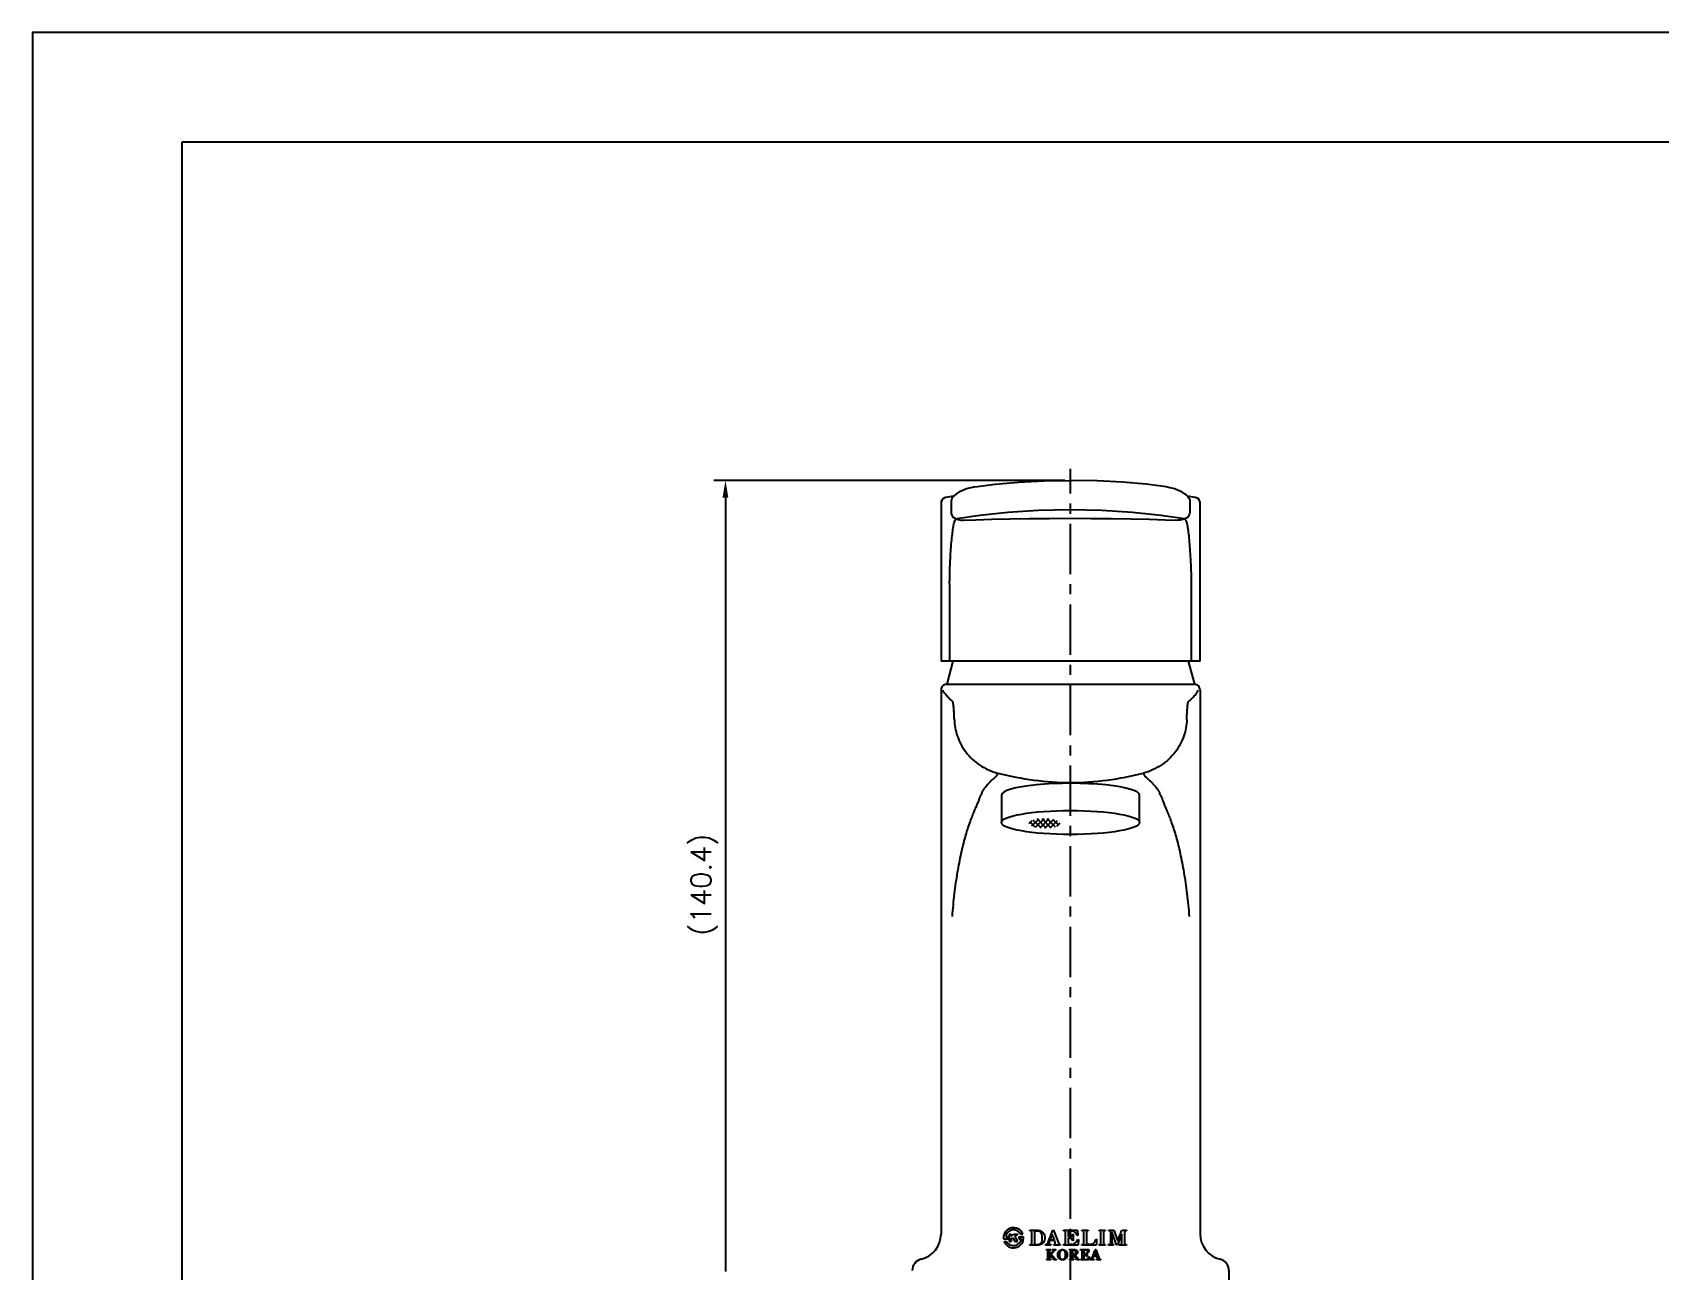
# Model space of a CAD drawing. Extents: x 2621 to 3215, y 11804 to 12224.
# Drawn here: x 2620.7 to 2903.3, y 12008.6 to 12223.6 of the extents above; entities that cross this region are included whole.
import ezdxf

# ---------------------------------------------------------------- set-up
doc = ezdxf.new("R2010")
doc.units = 0
doc.header["$LTSCALE"] = 7
doc.header["$MEASUREMENT"] = 0
doc.linetypes.add('CENTER', pattern=[2, 1.25, -0.25, 0.25, -0.25])
doc.linetypes.add('HIDDEN', pattern=[0.375, 0.25, -0.125])
doc.layers.get('0').update_dxf_attribs({"color": 2, "linetype": 'CONTINUOUS'})
for name, color, linetype in [('CL', 1, 'CENTER'), ('D', 2, 'CONTINUOUS'), ('DEFAULT_2', 8, 'HIDDEN'), ('DIM', 2, 'CONTINUOUS'), ('DWG', 7, 'CONTINUOUS'), ('TXT', 4, 'CONTINUOUS')]:
    doc.layers.add(name, color=color, linetype=linetype)
doc.styles.add('GHS', font='ROMANS.shx', dxfattribs={"bigfont": 'GHS.shx'})

msp = doc.modelspace()

# ---------------------------------------------------------------- hatches: boundary and pattern name
at = {"layer": 'DIM'}
h = msp.add_hatch(dxfattribs=at)
h.set_pattern_fill('ANSI37', color=256, scale=5, style=0)
h.set_pattern_definition([(45, (-1306.3004, 10653.6268), (-0.44194174, 0.44194174), []), (135, (-1306.3004, 10653.6268), (-0.44194174, -0.44194174), [])])
edge = h.paths.add_edge_path()
edge.add_ellipse((2796.54, 12086.24), major_axis=(-2.69, 0), ratio=0.313341, start_angle=0, end_angle=360)

# ---------------------------------------------------------------- linework, layer by layer
at = {"color": 7, "linetype": 'Continuous'}
for p, q in [((2778.68, 12142.4), (2778.56, 12142.15)), ((2778.88, 12142.63), (2778.68, 12142.4)), ((2779.15, 12142.79), (2778.88, 12142.63)), ((2779.36, 12142.85), (2779.15, 12142.79)), ((2779.36, 12142.85), (2779.36, 12142.85)), ((2817.63, 12144.66), (2817.63, 12144.66)), ((2821.35, 12143.03), (2821.09, 12143.28)), ((2822.69, 12142.85), (2822.69, 12142.85)), ((2823.37, 12142.4), (2823.16, 12142.63)), ((2823.48, 12142.15), (2823.37, 12142.4)), ((2778.52, 12141.86), (2778.52, 12114.38)), ((2823.52, 12114.38), (2823.52, 12141.86)), ((2823.52, 12114.38), (2778.52, 12114.38)), ((2778.52, 12109.38), (2778.52, 12014.88)), ((2779.52, 12110.38), (2822.52, 12110.38)), ((2823.52, 12109.38), (2823.52, 12014.88)), ((2828.52, 12008.55), (2828.52, 12005.38))]:
    msp.add_line(p, q, dxfattribs=at)
for p, q in [((2790.34, 12014.86), (2790.71, 12014.86)), ((2790.34, 12014.86), (2790.34, 12013.61)), ((2790.71, 12014.49), (2791.25, 12014.86)), ((2790.71, 12014.86), (2790.71, 12014.49)), ((2791.25, 12014.86), (2791.9, 12014.86)), ((2791.32, 12014.45), (2791.9, 12014.86)), ((2792.35, 12014.86), (2792.76, 12014.86)), ((2789.38, 12014.05), (2790.18, 12014.05)), ((2789.49, 12013.61), (2789.9, 12013.61)), ((2789.76, 12014.42), (2790.18, 12014.42)), ((2790.18, 12014.42), (2790.18, 12014.05)), ((2790.34, 12013.61), (2790.71, 12013.61)), ((2790.71, 12014.03), (2791.01, 12014.23)), ((2790.71, 12014.03), (2790.71, 12013.61)), ((2791.01, 12014.23), (2791.37, 12013.61)), ((2791.32, 12014.45), (2791.8, 12013.61)), ((2791.37, 12013.61), (2791.8, 12013.61)), ((2792.06, 12014.42), (2792.86, 12014.42)), ((2792.06, 12014.42), (2792.06, 12014.05)), ((2792.06, 12014.05), (2792.48, 12014.05))]:
    msp.add_line(p, q)
at = {"color": 2}
for p, q in [((2793.95, 12015.55), (2795.21, 12015.55)), ((2793.95, 12015.43), (2793.95, 12015.55)), ((2794.13, 12015.42), (2793.95, 12015.43)), ((2794.23, 12015.4), (2794.13, 12015.42)), ((2794.29, 12015.32), (2794.23, 12015.4)), ((2794.3, 12015.22), (2794.29, 12015.32)), ((2794.3, 12013.26), (2794.3, 12015.22)), ((2794.78, 12015.31), (2794.77, 12015.24)), ((2794.77, 12015.24), (2794.77, 12013.25)), ((2794.84, 12015.37), (2794.78, 12015.31)), ((2794.93, 12015.4), (2794.84, 12015.37)), ((2794.99, 12015.4), (2794.93, 12015.4)), ((2795.06, 12015.4), (2794.99, 12015.4)), ((2795.11, 12015.4), (2795.06, 12015.4)), ((2795.29, 12015.4), (2795.11, 12015.4)), ((2795.21, 12015.55), (2795.36, 12015.54)), ((2795.48, 12015.38), (2795.29, 12015.4)), ((2795.36, 12015.54), (2795.52, 12015.52)), ((2795.63, 12015.34), (2795.48, 12015.38)), ((2795.52, 12015.52), (2795.67, 12015.48)), ((2795.74, 12015.28), (2795.63, 12015.34)), ((2795.67, 12015.48), (2795.81, 12015.42)), ((2795.84, 12015.2), (2795.74, 12015.28)), ((2795.81, 12015.42), (2795.95, 12015.36)), ((2795.93, 12015.11), (2795.84, 12015.2)), ((2796.05, 12014.85), (2795.93, 12015.11)), ((2795.95, 12015.36), (2796.07, 12015.28)), ((2796.1, 12014.52), (2796.05, 12014.85)), ((2796.07, 12015.28), (2796.21, 12015.16)), ((2796.21, 12015.16), (2796.33, 12015.02)), ((2796.33, 12015.02), (2796.43, 12014.85)), ((2796.43, 12014.85), (2796.5, 12014.67)), ((2797.83, 12014.87), (2797.45, 12013.87)), ((2797.53, 12014.48), (2797.68, 12014.86)), ((2797.68, 12014.86), (2797.82, 12015.22)), ((2797.82, 12015.22), (2797.95, 12015.55)), ((2798.22, 12013.87), (2797.83, 12014.87)), ((2797.95, 12015.55), (2798.05, 12015.55)), ((2798.05, 12015.55), (2798.91, 12013.34)), ((2799.79, 12015.55), (2802.14, 12015.55)), ((2799.79, 12015.42), (2799.79, 12015.55)), ((2799.98, 12015.42), (2799.79, 12015.42)), ((2800.06, 12015.39), (2799.98, 12015.42)), ((2800.11, 12015.33), (2800.06, 12015.39)), ((2800.13, 12015.25), (2800.11, 12015.33)), ((2800.14, 12013.3), (2800.13, 12015.25)), ((2800.62, 12015.34), (2800.6, 12015.26)), ((2800.6, 12015.26), (2800.6, 12014.48)), ((2800.68, 12015.38), (2800.62, 12015.34)), ((2800.77, 12015.4), (2800.68, 12015.38)), ((2801.19, 12015.4), (2800.77, 12015.4)), ((2801.63, 12015.31), (2801.19, 12015.4)), ((2801.3, 12014.58), (2801.4, 12014.85)), ((2801.4, 12014.85), (2801.5, 12014.85)), ((2801.5, 12014.85), (2801.5, 12013.69)), ((2801.97, 12015.04), (2801.63, 12015.31)), ((2802.17, 12014.62), (2801.97, 12015.04)), ((2802.14, 12015.55), (2802.19, 12015.54)), ((2802.19, 12015.54), (2802.22, 12015.52)), ((2802.22, 12015.52), (2802.23, 12015.48)), ((2802.23, 12015.48), (2802.27, 12014.62)), ((2802.99, 12015.55), (2804.09, 12015.55)), ((2802.99, 12015.42), (2802.99, 12015.55)), ((2803.12, 12015.42), (2802.99, 12015.42)), ((2803.21, 12015.39), (2803.12, 12015.42)), ((2803.28, 12015.32), (2803.21, 12015.39)), ((2803.31, 12015.19), (2803.28, 12015.32)), ((2803.31, 12013.29), (2803.31, 12015.19)), ((2803.78, 12015.21), (2803.77, 12013.34)), ((2803.79, 12015.3), (2803.78, 12015.21)), ((2803.85, 12015.38), (2803.79, 12015.3)), ((2803.96, 12015.42), (2803.85, 12015.38)), ((2804.09, 12015.42), (2803.96, 12015.42)), ((2804.09, 12015.55), (2804.09, 12015.42)), ((2805.97, 12015.42), (2805.97, 12015.55)), ((2805.97, 12015.55), (2807.01, 12015.55)), ((2806.11, 12015.42), (2805.97, 12015.42)), ((2806.2, 12015.39), (2806.11, 12015.42)), ((2806.25, 12015.33), (2806.2, 12015.39)), ((2806.26, 12015.26), (2806.25, 12015.33)), ((2806.26, 12013.29), (2806.26, 12015.26)), ((2806.76, 12015.35), (2806.74, 12015.28)), ((2806.74, 12015.28), (2806.74, 12013.25)), ((2806.81, 12015.4), (2806.76, 12015.35)), ((2806.88, 12015.42), (2806.81, 12015.4)), ((2807.01, 12015.42), (2806.88, 12015.42)), ((2807.01, 12015.55), (2807.01, 12015.42)), ((2807.64, 12015.55), (2808.43, 12015.55)), ((2807.64, 12015.42), (2807.64, 12015.55)), ((2807.74, 12015.42), (2807.64, 12015.42)), ((2807.85, 12015.4), (2807.74, 12015.42)), ((2807.95, 12015.33), (2807.85, 12015.4)), ((2807.99, 12015.19), (2807.95, 12015.33)), ((2807.99, 12013.41), (2807.99, 12015.19)), ((2809, 12012.99), (2808.18, 12015.28)), ((2808.18, 12015.28), (2808.18, 12013.7)), ((2808.43, 12015.55), (2808.51, 12015.53)), ((2808.51, 12015.53), (2808.57, 12015.49)), ((2808.57, 12015.49), (2808.62, 12015.42)), ((2808.62, 12015.42), (2809.2, 12013.77)), ((2809.92, 12014.88), (2809.2, 12012.99)), ((2809.48, 12014.32), (2809.69, 12014.87)), ((2809.69, 12014.87), (2809.88, 12015.42)), ((2809.88, 12015.42), (2809.91, 12015.48)), ((2809.91, 12015.48), (2809.97, 12015.52)), ((2809.91, 12013.32), (2809.92, 12014.88)), ((2809.97, 12015.52), (2810.04, 12015.55)), ((2810.04, 12015.55), (2810.75, 12015.55)), ((2810.42, 12015.3), (2810.39, 12015.19)), ((2810.39, 12015.19), (2810.39, 12013.32)), ((2810.5, 12015.38), (2810.42, 12015.3)), ((2810.61, 12015.42), (2810.5, 12015.38)), ((2810.75, 12015.42), (2810.61, 12015.42)), ((2810.75, 12015.55), (2810.75, 12015.42)), ((2793.95, 12013.08), (2794.11, 12013.08)), ((2793.95, 12012.95), (2793.95, 12013.08)), ((2795.13, 12012.95), (2793.95, 12012.95)), ((2794.11, 12013.08), (2794.2, 12013.11)), ((2794.2, 12013.11), (2794.27, 12013.18)), ((2794.27, 12013.18), (2794.3, 12013.26)), ((2794.77, 12013.25), (2794.78, 12013.16)), ((2794.78, 12013.16), (2794.81, 12013.12)), ((2794.81, 12013.12), (2794.87, 12013.08)), ((2794.87, 12013.08), (2794.96, 12013.08)), ((2794.96, 12013.08), (2795.07, 12013.08)), ((2795.07, 12013.08), (2795.21, 12013.08)), ((2795.33, 12012.95), (2795.13, 12012.95)), ((2795.21, 12013.08), (2795.38, 12013.09)), ((2795.52, 12012.97), (2795.33, 12012.95)), ((2795.38, 12013.09), (2795.55, 12013.11)), ((2795.71, 12013), (2795.52, 12012.97)), ((2795.55, 12013.11), (2795.69, 12013.16)), ((2795.69, 12013.16), (2795.8, 12013.22)), ((2795.86, 12013.06), (2795.71, 12013)), ((2795.8, 12013.22), (2795.89, 12013.31)), ((2795.99, 12013.13), (2795.86, 12013.06)), ((2795.89, 12013.31), (2795.97, 12013.4)), ((2795.97, 12013.4), (2796.07, 12013.65)), ((2796.12, 12013.22), (2795.99, 12013.13)), ((2796.07, 12013.65), (2796.11, 12013.96)), ((2796.11, 12014.24), (2796.1, 12014.52)), ((2796.11, 12013.96), (2796.11, 12014.24)), ((2796.25, 12013.34), (2796.12, 12013.22)), ((2796.36, 12013.48), (2796.25, 12013.34)), ((2796.45, 12013.64), (2796.36, 12013.48)), ((2796.52, 12013.82), (2796.45, 12013.64)), ((2796.5, 12014.67), (2796.55, 12014.46)), ((2796.55, 12014.02), (2796.52, 12013.82)), ((2796.55, 12014.46), (2796.56, 12014.23)), ((2796.56, 12014.23), (2796.55, 12014.02)), ((2796.64, 12013.08), (2796.72, 12013.09)), ((2796.64, 12012.95), (2796.64, 12013.08)), ((2797.58, 12012.95), (2796.64, 12012.95)), ((2796.72, 12013.09), (2796.81, 12013.11)), ((2796.81, 12013.11), (2796.88, 12013.14)), ((2796.86, 12012.09), (2796.86, 12012.18)), ((2796.86, 12012.18), (2797.6, 12012.18)), ((2796.88, 12012.08), (2796.86, 12012.09)), ((2796.88, 12013.14), (2796.98, 12013.21)), ((2796.91, 12012.08), (2796.88, 12012.08)), ((2796.94, 12012.07), (2796.91, 12012.08)), ((2796.97, 12012.06), (2796.94, 12012.07)), ((2797, 12012.05), (2796.97, 12012.06)), ((2796.98, 12013.21), (2797.05, 12013.28)), ((2797.02, 12012.04), (2797, 12012.05)), ((2797.05, 12012.03), (2797.02, 12012.04)), ((2797.05, 12013.28), (2797.11, 12013.39)), ((2797.06, 12012.01), (2797.05, 12012.03)), ((2797.08, 12011.99), (2797.06, 12012.01)), ((2797.11, 12013.39), (2797.24, 12013.73)), ((2797.24, 12013.73), (2797.38, 12014.09)), ((2797.41, 12013.74), (2797.27, 12013.36)), ((2797.27, 12013.36), (2797.28, 12013.2)), ((2797.28, 12013.2), (2797.4, 12013.11)), ((2797.38, 12014.09), (2797.53, 12014.48)), ((2797.39, 12012.03), (2797.38, 12012.01)), ((2797.41, 12012.04), (2797.39, 12012.03)), ((2797.4, 12013.11), (2797.58, 12013.08)), ((2798.26, 12013.74), (2797.41, 12013.74)), ((2797.44, 12012.06), (2797.41, 12012.04)), ((2797.46, 12012.06), (2797.44, 12012.06)), ((2797.45, 12013.87), (2798.22, 12013.87)), ((2797.48, 12012.07), (2797.46, 12012.06)), ((2797.51, 12012.08), (2797.48, 12012.07)), ((2797.55, 12012.08), (2797.51, 12012.08)), ((2797.58, 12012.08), (2797.55, 12012.08)), ((2797.58, 12013.08), (2797.58, 12012.95)), ((2797.6, 12012.09), (2797.58, 12012.08)), ((2797.6, 12012.18), (2797.6, 12012.09)), ((2797.82, 12012.09), (2797.82, 12012.18)), ((2797.82, 12012.18), (2798.49, 12012.18)), ((2797.83, 12012.09), (2797.82, 12012.09)), ((2797.85, 12012.08), (2797.83, 12012.09)), ((2797.87, 12012.08), (2797.85, 12012.08)), ((2797.88, 12012.08), (2797.87, 12012.08)), ((2797.91, 12012.08), (2797.88, 12012.08)), ((2797.93, 12012.07), (2797.91, 12012.08)), ((2797.95, 12012.07), (2797.93, 12012.07)), ((2797.97, 12012.06), (2797.95, 12012.07)), ((2797.98, 12012.05), (2797.97, 12012.06)), ((2798, 12012.05), (2797.98, 12012.05)), ((2798, 12012.04), (2798, 12012.05)), ((2798.01, 12012.02), (2798, 12012.04)), ((2798, 12011.99), (2798.01, 12012.02)), ((2798.1, 12012.95), (2798.1, 12013.07)), ((2798.1, 12013.07), (2798.33, 12013.07)), ((2799.22, 12012.95), (2798.1, 12012.95)), ((2798.25, 12012.02), (2798.22, 12012)), ((2798.28, 12012.04), (2798.25, 12012.02)), ((2798.43, 12013.26), (2798.26, 12013.74)), ((2798.31, 12012.05), (2798.28, 12012.04)), ((2798.34, 12012.06), (2798.31, 12012.05)), ((2798.33, 12013.07), (2798.4, 12013.1)), ((2798.37, 12012.07), (2798.34, 12012.06)), ((2798.38, 12012.07), (2798.37, 12012.07)), ((2798.4, 12012.08), (2798.38, 12012.07)), ((2798.4, 12013.1), (2798.44, 12013.17)), ((2798.41, 12012.08), (2798.4, 12012.08)), ((2798.43, 12012.08), (2798.41, 12012.08)), ((2798.44, 12013.17), (2798.43, 12013.26)), ((2798.44, 12012.08), (2798.43, 12012.08)), ((2798.45, 12012.08), (2798.44, 12012.08)), ((2798.46, 12012.08), (2798.45, 12012.08)), ((2798.47, 12012.08), (2798.46, 12012.08)), ((2798.48, 12012.09), (2798.47, 12012.08)), ((2798.49, 12012.09), (2798.48, 12012.09)), ((2798.49, 12012.18), (2798.49, 12012.09)), ((2798.49, 12012.09), (2798.49, 12012.09)), ((2798.49, 12012.09), (2798.49, 12012.09)), ((2798.91, 12013.34), (2798.97, 12013.19)), ((2798.97, 12013.19), (2799.05, 12013.11)), ((2799.05, 12013.11), (2799.22, 12013.08)), ((2799.12, 12012.01), (2799.21, 12012.07)), ((2799.21, 12012.07), (2799.31, 12012.11)), ((2799.22, 12013.08), (2799.22, 12012.95)), ((2799.31, 12012.11), (2799.41, 12012.15)), ((2799.45, 12012.04), (2799.38, 12012)), ((2799.41, 12012.15), (2799.52, 12012.17)), ((2799.53, 12012.06), (2799.45, 12012.04)), ((2799.52, 12012.17), (2799.62, 12012.18)), ((2799.62, 12012.07), (2799.53, 12012.06)), ((2799.62, 12012.18), (2799.73, 12012.17)), ((2799.71, 12012.06), (2799.62, 12012.07)), ((2799.78, 12012.04), (2799.71, 12012.06)), ((2799.73, 12012.17), (2799.84, 12012.15)), ((2799.85, 12012.01), (2799.78, 12012.04)), ((2799.79, 12013.08), (2799.95, 12013.09)), ((2799.79, 12012.95), (2799.79, 12013.08)), ((2800.61, 12012.95), (2799.79, 12012.95)), ((2799.84, 12012.15), (2799.95, 12012.11)), ((2799.92, 12011.97), (2799.85, 12012.01)), ((2799.95, 12013.09), (2800.09, 12013.15)), ((2799.95, 12012.11), (2800.04, 12012.06)), ((2800.04, 12012.06), (2800.13, 12012)), ((2800.09, 12013.15), (2800.14, 12013.3)), ((2800.6, 12014.48), (2800.62, 12014.43)), ((2800.62, 12014.17), (2800.6, 12014.13)), ((2800.6, 12014.13), (2800.6, 12013.44)), ((2800.6, 12013.44), (2800.6, 12013.37)), ((2800.6, 12013.37), (2800.61, 12013.31)), ((2800.61, 12013.31), (2800.62, 12013.26)), ((2801.44, 12012.95), (2800.61, 12012.95)), ((2800.62, 12014.43), (2800.66, 12014.39)), ((2800.66, 12014.21), (2800.62, 12014.17)), ((2800.62, 12013.26), (2800.66, 12013.18)), ((2800.66, 12014.39), (2800.71, 12014.37)), ((2800.71, 12014.22), (2800.66, 12014.21)), ((2800.66, 12013.18), (2800.72, 12013.12)), ((2800.71, 12014.37), (2800.84, 12014.37)), ((2800.84, 12014.22), (2800.71, 12014.22)), ((2800.72, 12013.12), (2800.82, 12013.1)), ((2800.82, 12013.1), (2800.97, 12013.1)), ((2800.84, 12014.37), (2801.09, 12014.42)), ((2801.12, 12014.15), (2800.84, 12014.22)), ((2800.84, 12012.09), (2800.84, 12012.18)), ((2800.84, 12012.18), (2801.67, 12012.18)), ((2800.87, 12012.08), (2800.84, 12012.09)), ((2800.89, 12012.08), (2800.87, 12012.08)), ((2800.93, 12012.07), (2800.89, 12012.08)), ((2800.96, 12012.07), (2800.93, 12012.07)), ((2800.99, 12012.06), (2800.96, 12012.07)), ((2800.97, 12013.1), (2801.21, 12013.1)), ((2801.01, 12012.05), (2800.99, 12012.06)), ((2801.04, 12012.04), (2801.01, 12012.05)), ((2801.06, 12012.02), (2801.04, 12012.04)), ((2801.07, 12012), (2801.06, 12012.02)), ((2801.09, 12014.42), (2801.3, 12014.58)), ((2801.31, 12013.97), (2801.12, 12014.15)), ((2801.21, 12013.1), (2801.39, 12013.1)), ((2801.39, 12013.69), (2801.31, 12013.97)), ((2801.35, 12012.07), (2801.35, 12011.3)), ((2801.57, 12012.07), (2801.35, 12012.07)), ((2801.5, 12013.69), (2801.39, 12013.69)), ((2801.39, 12013.1), (2801.72, 12013.21)), ((2802.26, 12012.95), (2801.44, 12012.95)), ((2801.67, 12012.06), (2801.57, 12012.07)), ((2801.67, 12012.18), (2801.75, 12012.17)), ((2801.76, 12012.03), (2801.67, 12012.06)), ((2801.72, 12013.21), (2802.08, 12013.5)), ((2801.75, 12012.17), (2801.82, 12012.17)), ((2801.83, 12011.98), (2801.76, 12012.03)), ((2801.82, 12012.17), (2801.89, 12012.15)), ((2801.89, 12012.15), (2801.95, 12012.13)), ((2801.95, 12012.13), (2802.01, 12012.11)), ((2802.01, 12012.11), (2802.07, 12012.08)), ((2802.07, 12012.08), (2802.12, 12012.04)), ((2802.08, 12013.5), (2802.26, 12013.93)), ((2802.12, 12012.04), (2802.16, 12012)), ((2802.27, 12014.62), (2802.17, 12014.62)), ((2802.26, 12013.93), (2802.39, 12013.93)), ((2802.3, 12012.96), (2802.26, 12012.95)), ((2802.33, 12013), (2802.3, 12012.96)), ((2802.35, 12013.05), (2802.33, 12013)), ((2802.39, 12013.93), (2802.35, 12013.05)), ((2802.77, 12012.18), (2804.17, 12012.18)), ((2802.77, 12012.09), (2802.77, 12012.18)), ((2802.8, 12012.08), (2802.77, 12012.09)), ((2802.83, 12012.08), (2802.8, 12012.08)), ((2802.87, 12012.07), (2802.83, 12012.08)), ((2802.9, 12012.06), (2802.87, 12012.07)), ((2802.93, 12012.05), (2802.9, 12012.06)), ((2802.96, 12012.04), (2802.93, 12012.05)), ((2802.98, 12012.03), (2802.96, 12012.04)), ((2803, 12012.01), (2802.98, 12012.03)), ((2802.99, 12013.08), (2803.14, 12013.08)), ((2802.99, 12012.95), (2802.99, 12013.08)), ((2805.4, 12012.95), (2802.99, 12012.95)), ((2803.14, 12013.08), (2803.23, 12013.12)), ((2803.23, 12013.12), (2803.29, 12013.19)), ((2803.29, 12013.19), (2803.31, 12013.29)), ((2803.3, 12012.08), (2803.3, 12011.36)), ((2803.58, 12012.08), (2803.3, 12012.08)), ((2803.63, 12012.08), (2803.58, 12012.08)), ((2803.67, 12012.08), (2803.63, 12012.08)), ((2803.71, 12012.07), (2803.67, 12012.08)), ((2803.74, 12012.07), (2803.71, 12012.07)), ((2803.77, 12012.07), (2803.74, 12012.07)), ((2803.77, 12013.34), (2803.78, 12013.23)), ((2803.8, 12012.07), (2803.77, 12012.07)), ((2803.78, 12013.23), (2803.83, 12013.14)), ((2803.85, 12012.05), (2803.8, 12012.07)), ((2803.83, 12013.14), (2803.96, 12013.1)), ((2803.91, 12012.01), (2803.85, 12012.05)), ((2803.96, 12013.1), (2804.56, 12013.1)), ((2804.17, 12012.18), (2804.17, 12011.74)), ((2804.56, 12013.1), (2804.96, 12013.25)), ((2804.96, 12013.25), (2805.3, 12013.58)), ((2805.23, 12011.95), (2805.32, 12012.18)), ((2805.3, 12013.58), (2805.44, 12013.98)), ((2805.32, 12012.18), (2805.42, 12012.18)), ((2805.45, 12012.96), (2805.4, 12012.95)), ((2805.42, 12012.18), (2806.01, 12010.65)), ((2805.44, 12013.98), (2805.55, 12013.98)), ((2805.49, 12012.99), (2805.45, 12012.96)), ((2805.51, 12013.04), (2805.49, 12012.99)), ((2805.55, 12013.98), (2805.51, 12013.04)), ((2805.97, 12013.08), (2806.12, 12013.08)), ((2805.97, 12012.95), (2805.97, 12013.08)), ((2807.01, 12012.95), (2805.97, 12012.95)), ((2806.12, 12013.08), (2806.22, 12013.12)), ((2806.22, 12013.12), (2806.26, 12013.21)), ((2806.26, 12013.21), (2806.26, 12013.29)), ((2806.74, 12013.25), (2806.75, 12013.17)), ((2806.75, 12013.17), (2806.8, 12013.11)), ((2806.8, 12013.11), (2806.88, 12013.08)), ((2806.88, 12013.08), (2807.01, 12013.08)), ((2807.01, 12013.08), (2807.01, 12012.95)), ((2807.63, 12013.08), (2807.82, 12013.13)), ((2807.63, 12012.95), (2807.63, 12013.08)), ((2808.48, 12012.95), (2807.63, 12012.95)), ((2807.82, 12013.13), (2807.94, 12013.24)), ((2807.94, 12013.24), (2807.99, 12013.41)), ((2808.18, 12013.7), (2808.18, 12013.39)), ((2808.18, 12013.39), (2808.22, 12013.23)), ((2808.22, 12013.23), (2808.33, 12013.12)), ((2808.33, 12013.12), (2808.48, 12013.08)), ((2808.48, 12013.08), (2808.48, 12012.95)), ((2809.2, 12012.99), (2809, 12012.99)), ((2809.2, 12013.77), (2809.27, 12013.77)), ((2809.27, 12013.77), (2809.48, 12014.32)), ((2809.48, 12013.08), (2809.64, 12013.08)), ((2809.48, 12012.95), (2809.48, 12013.08)), ((2810.75, 12012.95), (2809.48, 12012.95)), ((2809.64, 12013.08), (2809.78, 12013.1)), ((2809.78, 12013.1), (2809.88, 12013.18)), ((2809.88, 12013.18), (2809.91, 12013.32)), ((2810.39, 12013.32), (2810.42, 12013.19)), ((2810.42, 12013.19), (2810.5, 12013.11)), ((2810.5, 12013.11), (2810.61, 12013.08)), ((2810.61, 12013.08), (2810.75, 12013.08)), ((2810.75, 12013.08), (2810.75, 12012.95)), ((2796.86, 12010.38), (2796.86, 12010.47)), ((2796.86, 12010.47), (2796.88, 12010.47)), ((2797.6, 12010.38), (2796.86, 12010.38)), ((2796.88, 12010.47), (2796.91, 12010.47)), ((2796.91, 12010.47), (2796.94, 12010.47)), ((2796.94, 12010.47), (2796.98, 12010.48)), ((2796.98, 12010.48), (2797, 12010.48)), ((2797, 12010.48), (2797.02, 12010.49)), ((2797.02, 12010.49), (2797.04, 12010.5)), ((2797.04, 12010.5), (2797.06, 12010.52)), ((2797.06, 12010.52), (2797.08, 12010.54)), ((2797.09, 12011.97), (2797.08, 12011.99)), ((2797.08, 12010.56), (2797.09, 12010.59)), ((2797.08, 12010.54), (2797.08, 12010.56)), ((2797.09, 12011.94), (2797.09, 12011.97)), ((2797.09, 12011.92), (2797.09, 12011.94)), ((2797.09, 12010.62), (2797.09, 12011.92)), ((2797.09, 12010.59), (2797.09, 12010.62)), ((2797.37, 12011.98), (2797.36, 12011.96)), ((2797.36, 12011.96), (2797.36, 12011.93)), ((2797.36, 12011.93), (2797.36, 12011.31)), ((2797.36, 12011.31), (2797.39, 12011.31)), ((2797.4, 12011.26), (2797.36, 12011.26)), ((2797.36, 12011.26), (2797.36, 12010.63)), ((2797.36, 12010.63), (2797.36, 12010.6)), ((2797.36, 12010.6), (2797.37, 12010.58)), ((2797.38, 12012.01), (2797.37, 12011.98)), ((2797.37, 12010.58), (2797.38, 12010.56)), ((2797.38, 12010.56), (2797.39, 12010.53)), ((2797.39, 12011.31), (2797.46, 12011.37)), ((2797.39, 12010.53), (2797.41, 12010.52)), ((2797.52, 12011.12), (2797.4, 12011.26)), ((2797.41, 12010.52), (2797.44, 12010.5)), ((2797.44, 12010.5), (2797.45, 12010.5)), ((2797.45, 12010.5), (2797.48, 12010.49)), ((2797.46, 12011.37), (2797.54, 12011.44)), ((2797.48, 12010.49), (2797.51, 12010.48)), ((2797.51, 12010.48), (2797.55, 12010.47)), ((2797.65, 12010.97), (2797.52, 12011.12)), ((2797.54, 12011.44), (2797.61, 12011.51)), ((2797.55, 12010.47), (2797.58, 12010.47)), ((2797.58, 12010.47), (2797.6, 12010.47)), ((2797.6, 12010.47), (2797.6, 12010.38)), ((2797.61, 12011.51), (2797.68, 12011.58)), ((2797.74, 12011.48), (2797.64, 12011.39)), ((2797.64, 12011.39), (2797.76, 12011.25)), ((2797.77, 12010.83), (2797.65, 12010.97)), ((2797.68, 12011.58), (2797.75, 12011.65)), ((2797.83, 12011.57), (2797.74, 12011.48)), ((2797.75, 12011.65), (2797.81, 12011.72)), ((2797.76, 12011.25), (2797.87, 12011.12)), ((2797.88, 12010.68), (2797.77, 12010.83)), ((2797.81, 12011.72), (2797.87, 12011.79)), ((2797.92, 12011.67), (2797.83, 12011.57)), ((2797.87, 12011.79), (2797.92, 12011.85)), ((2797.87, 12011.12), (2797.96, 12011.01)), ((2797.99, 12010.53), (2797.88, 12010.68)), ((2797.92, 12011.85), (2797.96, 12011.9)), ((2798.02, 12011.78), (2797.92, 12011.67)), ((2797.96, 12011.9), (2797.99, 12011.95)), ((2797.96, 12011.01), (2798.05, 12010.9)), ((2797.99, 12011.95), (2798, 12011.99)), ((2798.09, 12010.38), (2797.99, 12010.53)), ((2798.11, 12011.88), (2798.02, 12011.78)), ((2798.05, 12010.9), (2798.14, 12010.79)), ((2798.6, 12010.38), (2798.09, 12010.38)), ((2798.2, 12011.98), (2798.11, 12011.88)), ((2798.14, 12010.79), (2798.23, 12010.67)), ((2798.22, 12012), (2798.2, 12011.98)), ((2798.23, 12010.67), (2798.27, 12010.63)), ((2798.27, 12010.63), (2798.3, 12010.59)), ((2798.3, 12010.59), (2798.34, 12010.56)), ((2798.34, 12010.56), (2798.37, 12010.54)), ((2798.37, 12010.54), (2798.41, 12010.52)), ((2798.41, 12010.52), (2798.43, 12010.5)), ((2798.43, 12010.5), (2798.46, 12010.49)), ((2798.46, 12010.49), (2798.48, 12010.48)), ((2798.48, 12010.48), (2798.52, 12010.48)), ((2798.52, 12010.48), (2798.55, 12010.47)), ((2798.55, 12010.47), (2798.57, 12010.47)), ((2798.57, 12010.47), (2798.6, 12010.47)), ((2798.6, 12010.47), (2798.6, 12010.38)), ((2798.8, 12011.41), (2798.83, 12011.53)), ((2798.8, 12011.27), (2798.8, 12011.41)), ((2798.8, 12011.15), (2798.8, 12011.27)), ((2798.83, 12011.03), (2798.8, 12011.15)), ((2798.83, 12011.53), (2798.86, 12011.65)), ((2798.86, 12010.92), (2798.83, 12011.03)), ((2798.86, 12011.65), (2798.91, 12011.75)), ((2798.91, 12010.81), (2798.86, 12010.92)), ((2798.91, 12011.75), (2798.97, 12011.85)), ((2798.96, 12010.72), (2798.91, 12010.81)), ((2799.03, 12010.63), (2798.96, 12010.72)), ((2798.97, 12011.85), (2799.04, 12011.93)), ((2799.11, 12010.56), (2799.03, 12010.63)), ((2799.04, 12011.93), (2799.12, 12012.01)), ((2799.1, 12011.48), (2799.09, 12011.38)), ((2799.09, 12011.38), (2799.09, 12011.27)), ((2799.09, 12011.27), (2799.09, 12011.16)), ((2799.09, 12011.16), (2799.1, 12011.06)), ((2799.12, 12011.58), (2799.1, 12011.48)), ((2799.1, 12011.06), (2799.12, 12010.96)), ((2799.2, 12010.49), (2799.11, 12010.56)), ((2799.14, 12011.67), (2799.12, 12011.58)), ((2799.12, 12010.96), (2799.15, 12010.87)), ((2799.17, 12011.75), (2799.14, 12011.67)), ((2799.15, 12010.87), (2799.18, 12010.79)), ((2799.21, 12011.82), (2799.17, 12011.75)), ((2799.18, 12010.79), (2799.22, 12010.71)), ((2799.29, 12010.44), (2799.2, 12010.49)), ((2799.26, 12011.89), (2799.21, 12011.82)), ((2799.22, 12010.71), (2799.27, 12010.65)), ((2799.31, 12011.95), (2799.26, 12011.89)), ((2799.27, 12010.65), (2799.32, 12010.59)), ((2799.4, 12010.41), (2799.29, 12010.44)), ((2799.38, 12012), (2799.31, 12011.95)), ((2799.32, 12010.59), (2799.39, 12010.54)), ((2799.39, 12010.54), (2799.46, 12010.51)), ((2799.51, 12010.38), (2799.4, 12010.41)), ((2799.46, 12010.51), (2799.54, 12010.49)), ((2799.62, 12010.38), (2799.51, 12010.38)), ((2799.54, 12010.49), (2799.62, 12010.48)), ((2799.62, 12010.48), (2799.71, 12010.49)), ((2799.73, 12010.38), (2799.62, 12010.38)), ((2799.71, 12010.49), (2799.78, 12010.51)), ((2799.84, 12010.4), (2799.73, 12010.38)), ((2799.78, 12010.51), (2799.86, 12010.55)), ((2799.94, 12010.44), (2799.84, 12010.4)), ((2799.86, 12010.55), (2799.92, 12010.59)), ((2799.97, 12011.91), (2799.92, 12011.97)), ((2799.92, 12010.59), (2799.98, 12010.65)), ((2800.04, 12010.49), (2799.94, 12010.44)), ((2800.02, 12011.85), (2799.97, 12011.91)), ((2799.98, 12010.65), (2800.03, 12010.71)), ((2800.06, 12011.78), (2800.02, 12011.85)), ((2800.03, 12010.71), (2800.07, 12010.79)), ((2800.12, 12010.55), (2800.04, 12010.49)), ((2800.09, 12011.69), (2800.06, 12011.78)), ((2800.07, 12010.79), (2800.1, 12010.87)), ((2800.12, 12011.6), (2800.09, 12011.69)), ((2800.1, 12010.87), (2800.13, 12010.96)), ((2800.14, 12011.5), (2800.12, 12011.6)), ((2800.2, 12010.62), (2800.12, 12010.55)), ((2800.13, 12012), (2800.21, 12011.93)), ((2800.13, 12010.96), (2800.14, 12011.06)), ((2800.15, 12011.39), (2800.14, 12011.5)), ((2800.14, 12011.06), (2800.15, 12011.16)), ((2800.16, 12011.27), (2800.15, 12011.39)), ((2800.15, 12011.16), (2800.16, 12011.27)), ((2800.27, 12010.7), (2800.2, 12010.62)), ((2800.21, 12011.93), (2800.28, 12011.85)), ((2800.33, 12010.8), (2800.27, 12010.7)), ((2800.28, 12011.85), (2800.34, 12011.75)), ((2800.38, 12010.9), (2800.33, 12010.8)), ((2800.34, 12011.75), (2800.38, 12011.65)), ((2800.38, 12011.65), (2800.42, 12011.53)), ((2800.42, 12011.02), (2800.38, 12010.9)), ((2800.42, 12011.53), (2800.44, 12011.41)), ((2800.44, 12011.14), (2800.42, 12011.02)), ((2800.44, 12011.41), (2800.45, 12011.27)), ((2800.45, 12011.27), (2800.44, 12011.14)), ((2800.84, 12010.38), (2800.84, 12010.47)), ((2800.84, 12010.47), (2800.86, 12010.47)), ((2801.6, 12010.38), (2800.84, 12010.38)), ((2800.86, 12010.47), (2800.89, 12010.47)), ((2800.89, 12010.47), (2800.93, 12010.48)), ((2800.93, 12010.48), (2800.96, 12010.48)), ((2800.96, 12010.48), (2800.99, 12010.49)), ((2800.99, 12010.49), (2801.01, 12010.49)), ((2801.01, 12010.49), (2801.03, 12010.5)), ((2801.03, 12010.5), (2801.05, 12010.52)), ((2801.05, 12010.52), (2801.06, 12010.54)), ((2801.06, 12010.54), (2801.07, 12010.56)), ((2801.08, 12011.98), (2801.07, 12012)), ((2801.07, 12010.56), (2801.08, 12010.59)), ((2801.08, 12011.95), (2801.08, 12011.98)), ((2801.08, 12011.92), (2801.08, 12011.95)), ((2801.08, 12010.62), (2801.08, 12011.92)), ((2801.08, 12010.59), (2801.08, 12010.62)), ((2801.35, 12011.3), (2801.52, 12011.3)), ((2801.54, 12011.19), (2801.35, 12011.19)), ((2801.35, 12011.19), (2801.35, 12010.62)), ((2801.35, 12010.62), (2801.35, 12010.59)), ((2801.35, 12010.59), (2801.36, 12010.57)), ((2801.36, 12010.57), (2801.37, 12010.54)), ((2801.37, 12010.54), (2801.38, 12010.52)), ((2801.38, 12010.52), (2801.4, 12010.51)), ((2801.4, 12010.51), (2801.42, 12010.49)), ((2801.42, 12010.49), (2801.44, 12010.49)), ((2801.44, 12010.49), (2801.47, 12010.48)), ((2801.47, 12010.48), (2801.5, 12010.48)), ((2801.5, 12010.48), (2801.54, 12010.47)), ((2801.52, 12011.3), (2801.63, 12011.31)), ((2801.63, 12011.06), (2801.54, 12011.19)), ((2801.54, 12010.47), (2801.57, 12010.47)), ((2801.57, 12010.47), (2801.6, 12010.47)), ((2801.6, 12010.47), (2801.6, 12010.38)), ((2801.63, 12011.31), (2801.72, 12011.35)), ((2801.73, 12010.94), (2801.63, 12011.06)), ((2801.72, 12011.35), (2801.81, 12011.41)), ((2801.82, 12010.81), (2801.73, 12010.94)), ((2801.86, 12011.28), (2801.8, 12011.26)), ((2801.8, 12011.26), (2801.88, 12011.15)), ((2801.81, 12011.41), (2801.87, 12011.5)), ((2801.91, 12010.68), (2801.82, 12010.81)), ((2801.88, 12011.91), (2801.83, 12011.98)), ((2801.92, 12011.31), (2801.86, 12011.28)), ((2801.87, 12011.5), (2801.91, 12011.6)), ((2801.92, 12011.82), (2801.88, 12011.91)), ((2801.88, 12011.15), (2801.96, 12011.05)), ((2801.91, 12011.6), (2801.93, 12011.72)), ((2802, 12010.54), (2801.91, 12010.68)), ((2801.93, 12011.72), (2801.92, 12011.82)), ((2801.98, 12011.33), (2801.92, 12011.31)), ((2801.96, 12011.05), (2802.02, 12010.97)), ((2802.03, 12011.36), (2801.98, 12011.33)), ((2802.11, 12010.38), (2802, 12010.54)), ((2802.02, 12010.97), (2802.08, 12010.88)), ((2802.07, 12011.39), (2802.03, 12011.36)), ((2802.11, 12011.43), (2802.07, 12011.39)), ((2802.08, 12010.88), (2802.16, 12010.78)), ((2802.15, 12011.47), (2802.11, 12011.43)), ((2802.59, 12010.38), (2802.11, 12010.38)), ((2802.18, 12011.51), (2802.15, 12011.47)), ((2802.16, 12012), (2802.19, 12011.95)), ((2802.16, 12010.78), (2802.24, 12010.67)), ((2802.21, 12011.56), (2802.18, 12011.51)), ((2802.19, 12011.95), (2802.22, 12011.89)), ((2802.23, 12011.62), (2802.21, 12011.56)), ((2802.22, 12011.89), (2802.23, 12011.82)), ((2802.23, 12011.82), (2802.24, 12011.75)), ((2802.24, 12011.68), (2802.23, 12011.62)), ((2802.24, 12011.75), (2802.24, 12011.68)), ((2802.24, 12010.67), (2802.27, 12010.63)), ((2802.27, 12010.63), (2802.31, 12010.59)), ((2802.31, 12010.59), (2802.34, 12010.56)), ((2802.34, 12010.56), (2802.37, 12010.54)), ((2802.37, 12010.54), (2802.4, 12010.52)), ((2802.4, 12010.52), (2802.43, 12010.5)), ((2802.43, 12010.5), (2802.45, 12010.49)), ((2802.45, 12010.49), (2802.48, 12010.48)), ((2802.48, 12010.48), (2802.51, 12010.48)), ((2802.51, 12010.48), (2802.54, 12010.47)), ((2802.54, 12010.47), (2802.57, 12010.47)), ((2802.57, 12010.47), (2802.59, 12010.47)), ((2802.59, 12010.47), (2802.59, 12010.38)), ((2802.77, 12010.47), (2802.8, 12010.47)), ((2802.77, 12010.38), (2802.77, 12010.47)), ((2804.27, 12010.38), (2802.77, 12010.38)), ((2802.8, 12010.47), (2802.84, 12010.47)), ((2802.84, 12010.47), (2802.87, 12010.48)), ((2802.87, 12010.48), (2802.91, 12010.48)), ((2802.91, 12010.48), (2802.94, 12010.49)), ((2802.94, 12010.49), (2802.96, 12010.49)), ((2802.96, 12010.49), (2802.98, 12010.51)), ((2802.98, 12010.51), (2803, 12010.53)), ((2803.02, 12011.99), (2803, 12012.01)), ((2803, 12010.53), (2803.01, 12010.54)), ((2803.01, 12010.54), (2803.02, 12010.57)), ((2803.02, 12011.97), (2803.02, 12011.99)), ((2803.03, 12011.94), (2803.02, 12011.97)), ((2803.02, 12010.57), (2803.03, 12010.59)), ((2803.03, 12011.92), (2803.03, 12011.94)), ((2803.03, 12010.62), (2803.03, 12011.92)), ((2803.03, 12010.59), (2803.03, 12010.62)), ((2803.3, 12011.36), (2803.5, 12011.36)), ((2803.3, 12011.26), (2803.3, 12010.72)), ((2803.5, 12011.26), (2803.3, 12011.26)), ((2803.3, 12010.72), (2803.3, 12010.67)), ((2803.3, 12010.67), (2803.3, 12010.62)), ((2803.3, 12010.62), (2803.31, 12010.59)), ((2803.31, 12010.59), (2803.32, 12010.56)), ((2803.32, 12010.56), (2803.34, 12010.54)), ((2803.34, 12010.54), (2803.36, 12010.52)), ((2803.36, 12010.52), (2803.38, 12010.5)), ((2803.38, 12010.5), (2803.41, 12010.49)), ((2803.41, 12010.49), (2803.45, 12010.49)), ((2803.45, 12010.49), (2803.49, 12010.48)), ((2803.49, 12010.48), (2803.54, 12010.48)), ((2803.5, 12011.36), (2803.56, 12011.36)), ((2803.55, 12011.26), (2803.5, 12011.26)), ((2803.54, 12010.48), (2803.61, 12010.48)), ((2803.6, 12011.25), (2803.55, 12011.26)), ((2803.56, 12011.36), (2803.61, 12011.37)), ((2803.64, 12011.24), (2803.6, 12011.25)), ((2803.61, 12011.37), (2803.65, 12011.38)), ((2803.61, 12010.48), (2803.64, 12010.48)), ((2803.67, 12011.23), (2803.64, 12011.24)), ((2803.64, 12010.48), (2803.68, 12010.48)), ((2803.65, 12011.38), (2803.67, 12011.39)), ((2803.67, 12011.39), (2803.7, 12011.42)), ((2803.7, 12011.21), (2803.67, 12011.23)), ((2803.68, 12010.48), (2803.72, 12010.48)), ((2803.7, 12011.42), (2803.72, 12011.44)), ((2803.72, 12011.18), (2803.7, 12011.21)), ((2803.72, 12011.44), (2803.74, 12011.47)), ((2803.74, 12011.15), (2803.72, 12011.18)), ((2803.72, 12010.48), (2803.76, 12010.48)), ((2803.74, 12011.47), (2803.76, 12011.5)), ((2803.76, 12011.12), (2803.74, 12011.15)), ((2803.76, 12011.5), (2803.77, 12011.54)), ((2803.77, 12011.08), (2803.76, 12011.12)), ((2803.76, 12010.48), (2803.8, 12010.48)), ((2803.77, 12011.54), (2803.78, 12011.58)), ((2803.78, 12011.04), (2803.77, 12011.08)), ((2803.78, 12011.58), (2803.79, 12011.62)), ((2803.79, 12010.99), (2803.78, 12011.04)), ((2803.79, 12011.62), (2803.8, 12011.66)), ((2803.8, 12010.95), (2803.79, 12010.99)), ((2803.8, 12011.66), (2803.89, 12011.66)), ((2803.89, 12010.95), (2803.8, 12010.95)), ((2803.8, 12010.48), (2803.83, 12010.49)), ((2803.83, 12010.49), (2803.87, 12010.49)), ((2803.87, 12010.49), (2803.9, 12010.5)), ((2803.89, 12011.66), (2803.89, 12010.95)), ((2803.9, 12010.5), (2803.93, 12010.5)), ((2803.96, 12011.95), (2803.91, 12012.01)), ((2803.93, 12010.5), (2803.96, 12010.51)), ((2804.01, 12011.88), (2803.96, 12011.95)), ((2803.96, 12010.51), (2803.99, 12010.53)), ((2803.99, 12010.53), (2804.01, 12010.54)), ((2804.05, 12011.81), (2804.01, 12011.88)), ((2804.01, 12010.54), (2804.05, 12010.59)), ((2804.07, 12011.74), (2804.05, 12011.81)), ((2804.05, 12010.59), (2804.09, 12010.65)), ((2804.17, 12011.74), (2804.07, 12011.74)), ((2804.09, 12010.65), (2804.13, 12010.72)), ((2804.13, 12010.72), (2804.17, 12010.8)), ((2804.17, 12010.8), (2804.19, 12010.86)), ((2804.19, 12010.86), (2804.21, 12010.91)), ((2804.21, 12010.91), (2804.3, 12010.91)), ((2804.3, 12010.91), (2804.27, 12010.38)), ((2804.44, 12010.47), (2804.46, 12010.47)), ((2804.44, 12010.38), (2804.44, 12010.47)), ((2805.11, 12010.38), (2804.44, 12010.38)), ((2804.46, 12010.47), (2804.49, 12010.47)), ((2804.49, 12010.47), (2804.52, 12010.48)), ((2804.52, 12010.48), (2804.55, 12010.49)), ((2804.55, 12010.49), (2804.58, 12010.5)), ((2804.58, 12010.5), (2804.6, 12010.51)), ((2804.6, 12010.51), (2804.63, 12010.53)), ((2804.63, 12010.53), (2804.66, 12010.56)), ((2804.66, 12010.56), (2804.68, 12010.58)), ((2804.68, 12010.58), (2804.7, 12010.61)), ((2804.7, 12010.61), (2804.71, 12010.64)), ((2804.71, 12010.64), (2804.73, 12010.68)), ((2804.73, 12010.68), (2804.82, 12010.92)), ((2804.82, 12010.92), (2804.92, 12011.17)), ((2804.86, 12010.63), (2804.85, 12010.61)), ((2804.85, 12010.61), (2804.85, 12010.59)), ((2804.85, 12010.59), (2804.85, 12010.58)), ((2804.85, 12010.58), (2804.86, 12010.54)), ((2804.87, 12010.68), (2804.86, 12010.66)), ((2804.86, 12010.66), (2804.86, 12010.63)), ((2804.86, 12010.54), (2804.89, 12010.52)), ((2804.88, 12010.72), (2804.87, 12010.68)), ((2804.89, 12010.76), (2804.88, 12010.72)), ((2804.91, 12010.8), (2804.89, 12010.76)), ((2804.89, 12010.52), (2804.93, 12010.5)), ((2804.92, 12010.84), (2804.91, 12010.8)), ((2804.92, 12011.17), (2805.03, 12011.44)), ((2804.94, 12010.88), (2804.92, 12010.84)), ((2804.93, 12010.5), (2804.98, 12010.48)), ((2804.95, 12010.94), (2804.94, 12010.88)), ((2804.98, 12010.99), (2804.95, 12010.94)), ((2805.6, 12010.99), (2804.98, 12010.99)), ((2804.98, 12010.48), (2805.04, 12010.47)), ((2805.28, 12011.79), (2805.02, 12011.1)), ((2805.02, 12011.1), (2805.55, 12011.1)), ((2805.03, 12011.44), (2805.13, 12011.7)), ((2805.04, 12010.47), (2805.11, 12010.47)), ((2805.11, 12010.47), (2805.11, 12010.38)), ((2805.13, 12011.7), (2805.23, 12011.95)), ((2805.55, 12011.1), (2805.28, 12011.79)), ((2805.53, 12010.47), (2805.59, 12010.47)), ((2805.53, 12010.38), (2805.53, 12010.47)), ((2806.27, 12010.38), (2805.53, 12010.38)), ((2805.59, 12010.47), (2805.64, 12010.48)), ((2805.75, 12010.59), (2805.6, 12010.99)), ((2805.64, 12010.48), (2805.69, 12010.49)), ((2805.69, 12010.49), (2805.73, 12010.5)), ((2805.73, 12010.5), (2805.75, 12010.52)), ((2805.75, 12010.58), (2805.75, 12010.59)), ((2805.75, 12010.57), (2805.75, 12010.58)), ((2805.75, 12010.56), (2805.75, 12010.57)), ((2805.75, 12010.55), (2805.75, 12010.56)), ((2805.76, 12010.55), (2805.75, 12010.55)), ((2805.75, 12010.52), (2805.76, 12010.54)), ((2805.76, 12010.54), (2805.76, 12010.55)), ((2806.01, 12010.65), (2806.02, 12010.62)), ((2806.02, 12010.62), (2806.03, 12010.59)), ((2806.03, 12010.59), (2806.05, 12010.57)), ((2806.05, 12010.57), (2806.07, 12010.55)), ((2806.07, 12010.55), (2806.09, 12010.53)), ((2806.09, 12010.53), (2806.12, 12010.51)), ((2806.12, 12010.51), (2806.14, 12010.5)), ((2806.14, 12010.5), (2806.16, 12010.49)), ((2806.16, 12010.49), (2806.19, 12010.48)), ((2806.19, 12010.48), (2806.22, 12010.47)), ((2806.22, 12010.47), (2806.25, 12010.47)), ((2806.25, 12010.47), (2806.27, 12010.47)), ((2806.27, 12010.47), (2806.27, 12010.38))]:
    msp.add_line(p, q, dxfattribs=at)
at = {"linetype": 'Continuous'}
msp.add_lwpolyline([(2620.73, 11803.59), (3214.73, 11803.59), (3214.73, 12223.59), (2620.73, 12223.59)], close=True, dxfattribs=at)
at = {"color": 7, "linetype": 'Continuous'}
for points in [[(2784.42, 12144.66), (2787.91, 12145.12), (2791.98, 12145.48), (2796.42, 12145.7), (2801.02, 12145.78)], [(2817.63, 12144.66), (2814.14, 12145.12), (2810.07, 12145.48), (2805.62, 12145.7), (2801.02, 12145.78)], [(2778.56, 12142.15), (2778.53, 12141.94), (2778.52, 12141.86)], [(2780.69, 12143.03), (2779.36, 12142.85)], [(2784.42, 12144.66), (2783.99, 12144.58), (2783.43, 12144.45), (2782.92, 12144.3), (2782.45, 12144.12), (2782.01, 12143.93), (2781.62, 12143.73), (2781.27, 12143.52)], [(2821.09, 12143.28), (2820.77, 12143.52), (2820.42, 12143.73), (2820.03, 12143.93), (2819.6, 12144.12), (2819.13, 12144.3), (2818.61, 12144.45), (2818.05, 12144.58), (2817.63, 12144.66)], [(2822.69, 12142.85), (2821.35, 12143.03)], [(2823.16, 12142.63), (2822.9, 12142.79), (2822.69, 12142.85)], [(2823.52, 12141.86), (2823.52, 12141.94), (2823.48, 12142.15)]]:
    msp.add_lwpolyline(points, dxfattribs=at)
for centre, radius, start, end in [((2779.52, 12141.86), 1, 99.6537, 179.9989), ((2822.52, 12141.86), 1, 0.0011, 80.3464), ((2779.52, 12109.38), 1, 90.0004, 180.0114), ((2822.52, 12109.38), 1, 359.9971, 89.9971), ((2801.4, 12145.61), 52.31, 255.5895, 269.5875), ((2800.65, 12145.61), 52.31, 270.4125, 284.4105), ((2774.02, 12014.88), 4.5, 283.3344, 359.9567), ((2828.03, 12014.88), 4.5, 180.0433, 256.6639), ((2775.52, 12008.55), 2, 103.3632, 180.0381), ((2826.53, 12008.55), 2, 359.9582, 76.6376)]:
    msp.add_arc(centre, radius, start, end, dxfattribs=at)
for radius, start, end in [(1.75, 20.9248, 186.1506), (1.38, 27.0357, 172.1625), (1.75, 200.9248, 6.1506), (1.38, 207.0357, 352.1625)]:
    msp.add_arc((2791.12, 12014.23), radius, start, end)
for points, knots in [([(2780.84, 12104.2), (2780.82, 12104.58), (2780.8, 12105.26), (2780.75, 12106.15), (2780.69, 12106.78), (2780.65, 12107.16), (2780.59, 12107.35), (2780.51, 12107.41), (2780.46, 12107.46), (2780.39, 12107.53), (2780.3, 12107.6), (2780.16, 12107.72), (2780.01, 12107.86), (2779.83, 12108.03), (2779.62, 12108.24), (2779.4, 12108.49), (2779.19, 12108.76), (2779.03, 12108.97), (2778.92, 12109.16), (2778.9, 12109.3), (2778.9, 12109.36)], [0, 0, 0, 0, 0.195585, 0.348657, 0.458381, 0.521212, 0.545745, 0.558713, 0.571568, 0.584025, 0.607617, 0.63069, 0.67526, 0.71747, 0.757092, 0.8282, 0.88733, 0.932802, 0.96677, 1, 1, 1, 1]), ([(2821.21, 12104.2), (2821.22, 12104.58), (2821.25, 12105.26), (2821.3, 12106.15), (2821.35, 12106.78), (2821.4, 12107.16), (2821.46, 12107.35), (2821.54, 12107.41), (2821.59, 12107.46), (2821.66, 12107.53), (2821.75, 12107.6), (2821.88, 12107.72), (2822.04, 12107.86), (2822.22, 12108.03), (2822.42, 12108.24), (2822.64, 12108.49), (2822.86, 12108.76), (2823.01, 12108.97), (2823.13, 12109.16), (2823.15, 12109.3), (2823.15, 12109.36)], [0, 0, 0, 0, 0.195585, 0.348657, 0.458381, 0.521212, 0.545745, 0.558713, 0.571568, 0.584025, 0.607617, 0.63069, 0.67526, 0.71747, 0.757092, 0.8282, 0.88733, 0.932802, 0.96677, 1, 1, 1, 1]), ([(2780.84, 12104.2), (2780.87, 12103.27), (2781.23, 12101.27), (2782.72, 12098.48), (2785.18, 12096.17), (2787.28, 12095.23), (2788.38, 12094.95)], [0, 0, 0, 0, 0.220685, 0.469611, 0.73174, 1, 1, 1, 1]), ([(2821.21, 12104.2), (2821.18, 12103.27), (2820.82, 12101.27), (2819.33, 12098.48), (2816.87, 12096.17), (2814.77, 12095.23), (2813.66, 12094.95)], [0, 0, 0, 0, 0.220685, 0.469611, 0.73174, 1, 1, 1, 1]), ([(2788.38, 12094.95), (2788.35, 12094.86), (2788.28, 12094.71), (2788.17, 12094.51), (2788.05, 12094.36), (2787.87, 12094.21), (2787.67, 12094.02), (2787.35, 12093.73), (2786.98, 12093.37), (2786.58, 12092.94), (2786.28, 12092.59), (2786.06, 12092.31), (2785.93, 12092.14), (2785.83, 12091.99), (2785.76, 12091.89), (2785.68, 12091.78), (2785.62, 12091.68), (2785.6, 12091.58), (2785.6, 12091.5), (2785.59, 12091.42), (2785.57, 12091.33), (2785.49, 12091.24), (2785.41, 12091.12), (2785.31, 12090.95), (2785.26, 12090.82), (2785.23, 12090.74)], [0, 0, 0, 0, 0.05005, 0.092771, 0.128201, 0.160147, 0.222939, 0.284389, 0.403517, 0.51375, 0.613945, 0.662809, 0.71137, 0.735763, 0.760266, 0.784854, 0.810133, 0.824243, 0.839507, 0.855003, 0.870504, 0.890529, 0.919216, 0.955551, 1, 1, 1, 1]), ([(2813.66, 12094.95), (2813.7, 12094.86), (2813.76, 12094.71), (2813.87, 12094.51), (2814, 12094.36), (2814.17, 12094.21), (2814.38, 12094.02), (2814.7, 12093.73), (2815.07, 12093.37), (2815.47, 12092.94), (2815.77, 12092.59), (2815.99, 12092.31), (2816.12, 12092.14), (2816.22, 12091.99), (2816.29, 12091.89), (2816.36, 12091.78), (2816.43, 12091.68), (2816.45, 12091.58), (2816.45, 12091.5), (2816.45, 12091.42), (2816.48, 12091.33), (2816.55, 12091.24), (2816.64, 12091.12), (2816.73, 12090.95), (2816.79, 12090.82), (2816.82, 12090.74)], [0, 0, 0, 0, 0.05005, 0.092771, 0.128201, 0.160147, 0.222939, 0.284389, 0.403517, 0.51375, 0.613945, 0.662809, 0.71137, 0.735763, 0.760266, 0.784854, 0.810133, 0.824243, 0.839507, 0.855003, 0.870504, 0.890529, 0.919216, 0.955551, 1, 1, 1, 1]), ([(2785.23, 12090.74), (2785.17, 12090.59), (2785.06, 12090.22), (2784.82, 12089.64), (2784.53, 12088.95), (2784.19, 12088.16), (2783.83, 12087.26), (2783.3, 12085.83), (2782.64, 12083.74), (2781.93, 12080.88), (2781.3, 12077.59), (2780.78, 12073.93), (2780.53, 12071.37), (2780.44, 12070.04)], [0, 0, 0, 0, 0.023901, 0.053305, 0.088224, 0.128606, 0.174299, 0.225237, 0.342796, 0.481092, 0.638642, 0.812832, 1, 1, 1, 1]), ([(2816.82, 12090.74), (2816.88, 12090.59), (2816.99, 12090.22), (2817.22, 12089.64), (2817.52, 12088.95), (2817.86, 12088.16), (2818.22, 12087.26), (2818.75, 12085.83), (2819.41, 12083.74), (2820.11, 12080.88), (2820.74, 12077.59), (2821.26, 12073.93), (2821.52, 12071.37), (2821.61, 12070.04)], [0, 0, 0, 0, 0.023901, 0.053305, 0.088224, 0.128606, 0.174299, 0.225237, 0.342796, 0.481092, 0.638642, 0.812832, 1, 1, 1, 1])]:
    msp.add_open_spline(points, degree=3, knots=knots, dxfattribs=at)
at = {"layer": 'CL'}
msp.add_line((2801.02, 11863.51), (2801.02, 12147.78), dxfattribs=at)
at = {"layer": 'D'}
for p, q in [((2800.02, 12145.78), (2739.08, 12145.78)), ((2741.08, 12142.78), (2741.08, 12008.38))]:
    msp.add_line(p, q, dxfattribs=at)
for points in [[(2780.03, 12114.38), (2780.03, 12115.15), (2780.03, 12116.69), (2780.03, 12119), (2780.03, 12121.31), (2780.03, 12123.24), (2780.03, 12124.78), (2780.03, 12125.94), (2780.03, 12127.09), (2780.02, 12128.22), (2780.03, 12129.28), (2780.06, 12130.28), (2780.1, 12131.24), (2780.16, 12132.45), (2780.24, 12133.86), (2780.37, 12135.4), (2780.51, 12136.71), (2780.64, 12137.62), (2780.75, 12138.2), (2780.83, 12138.51), (2780.9, 12138.74), (2780.98, 12138.89), (2781.08, 12138.97), (2781.16, 12139.04), (2781.22, 12139.09), (2781.25, 12139.1)], [(2822.02, 12114.38), (2822.02, 12115.15), (2822.02, 12116.69), (2822.02, 12119), (2822.02, 12121.31), (2822.02, 12123.24), (2822.02, 12124.78), (2822.02, 12125.94), (2822.02, 12127.09), (2822.02, 12128.22), (2822.02, 12129.28), (2821.99, 12130.28), (2821.95, 12131.24), (2821.89, 12132.45), (2821.8, 12133.86), (2821.68, 12135.4), (2821.54, 12136.71), (2821.41, 12137.62), (2821.3, 12138.2), (2821.22, 12138.51), (2821.14, 12138.74), (2821.06, 12138.89), (2820.96, 12138.97), (2820.89, 12139.04), (2820.83, 12139.09), (2820.79, 12139.1)]]:
    msp.add_open_spline(points, degree=3, knots=[0, 0, 0, 0, 0.092738, 0.185473, 0.278212, 0.370984, 0.417322, 0.463538, 0.510306, 0.556433, 0.599194, 0.638381, 0.676626, 0.713904, 0.784258, 0.847058, 0.900178, 0.941921, 0.958092, 0.971009, 0.980527, 0.98675, 0.991433, 0.995737, 1, 1, 1, 1], dxfattribs=at)
msp.add_solid([(2740.58, 12142.78), (2741.58, 12142.78), (2741.08, 12145.78)], dxfattribs=at)
at = {"layer": 'DEFAULT_2', "color": 8, "linetype": 'HIDDEN'}
for p, q in [((2781.21, 12139.08), (2781.22, 12139.08)), ((2781.25, 12139.1), (2781.25, 12139.1)), ((2820.79, 12139.1), (2820.79, 12139.1)), ((2820.84, 12139.08), (2820.83, 12139.08))]:
    msp.add_line(p, q, dxfattribs=at)
at = {"layer": 'DWG'}
for p, q in [((2780.3, 12142.2), (2780.3, 12140.17)), ((2780.42, 12142.67), (2780.39, 12142.63)), ((2780.42, 12142.67), (2780.41, 12142.66)), ((2780.96, 12143.28), (2780.69, 12143.03)), ((2781.27, 12143.52), (2780.96, 12143.28)), ((2820.77, 12143.52), (2821.09, 12143.28)), ((2821.63, 12142.67), (2821.65, 12142.63)), ((2821.63, 12142.67), (2821.63, 12142.66)), ((2821.75, 12142.2), (2821.75, 12140.17)), ((2780.91, 12139.25), (2781.51, 12139)), ((2821.13, 12139.25), (2820.53, 12139)), ((2782.41, 12138.87), (2782.41, 12138.87)), ((2819.64, 12138.87), (2819.64, 12138.87)), ((2819.64, 12138.87), (2819.64, 12138.87)), ((2780.6, 12114.38), (2779.52, 12110.38)), ((2821.45, 12114.38), (2822.52, 12110.38)), ((2813.02, 12086.34), (2813.02, 12091.13)), ((2789.02, 12091.1), (2789.02, 12086.37))]:
    msp.add_line(p, q, dxfattribs=at)
for points in [[(2780.69, 12143.03), (2780.64, 12142.99), (2780.42, 12142.66)], [(2821.36, 12143.03), (2821.4, 12142.99), (2821.63, 12142.66)], [(2820.79, 12139.1), (2816.71, 12139.69), (2811.79, 12140.22), (2806.45, 12140.57), (2800.93, 12140.69), (2795.42, 12140.56), (2790.11, 12140.21), (2785.24, 12139.68), (2781.26, 12139.1)], [(2782.41, 12138.87), (2784.55, 12138.96), (2787.31, 12139.04), (2790.46, 12139.11), (2793.86, 12139.17), (2797.38, 12139.2), (2800.98, 12139.21), (2804.58, 12139.2), (2808.1, 12139.17), (2811.51, 12139.11), (2814.68, 12139.04), (2817.46, 12138.96), (2819.64, 12138.87)], [(2781.51, 12139), (2781.97, 12138.89), (2782.41, 12138.87)], [(2820.53, 12139), (2820.08, 12138.89), (2819.64, 12138.87)]]:
    msp.add_lwpolyline(points, dxfattribs=at)
for centre, start, end in [((2781.3, 12140.17), 180, 247.1176), ((2820.75, 12140.17), 292.8824, 0)]:
    msp.add_arc(centre, 1, start, end, dxfattribs=at)
msp.add_ellipse((2801.02, 12091.1), major_axis=(12, 0), ratio=0.173625, start_param=6.266779, end_param=9.424778, dxfattribs=at)
msp.add_ellipse((2801.02, 12086.37), major_axis=(12, 0), ratio=0.173625, dxfattribs=at)
for points in [[(2780.41, 12142.66), (2780.34, 12142.52), (2780.3, 12142.36), (2780.3, 12142.2)], [(2821.63, 12142.66), (2821.71, 12142.52), (2821.75, 12142.36), (2821.75, 12142.2)]]:
    msp.add_open_spline(points, degree=3, dxfattribs=at)
at = {"layer": 'TXT', "color": 4}
for p, q in [((2646.73, 12204.59), (3200.73, 12204.59)), ((2646.73, 11814.59), (2646.73, 12204.59))]:
    msp.add_line(p, q, dxfattribs=at)

# ---------------------------------------------------------------- texts
at = {"layer": 'D', "insert": (2737.42, 12075.58), "char_height": 3.5, "attachment_point": 5, "rotation": 90, "style": 'GHS'}
msp.add_mtext('\\A1;(140.4)', dxfattribs=at)

doc.saveas('drawing.dxf')
